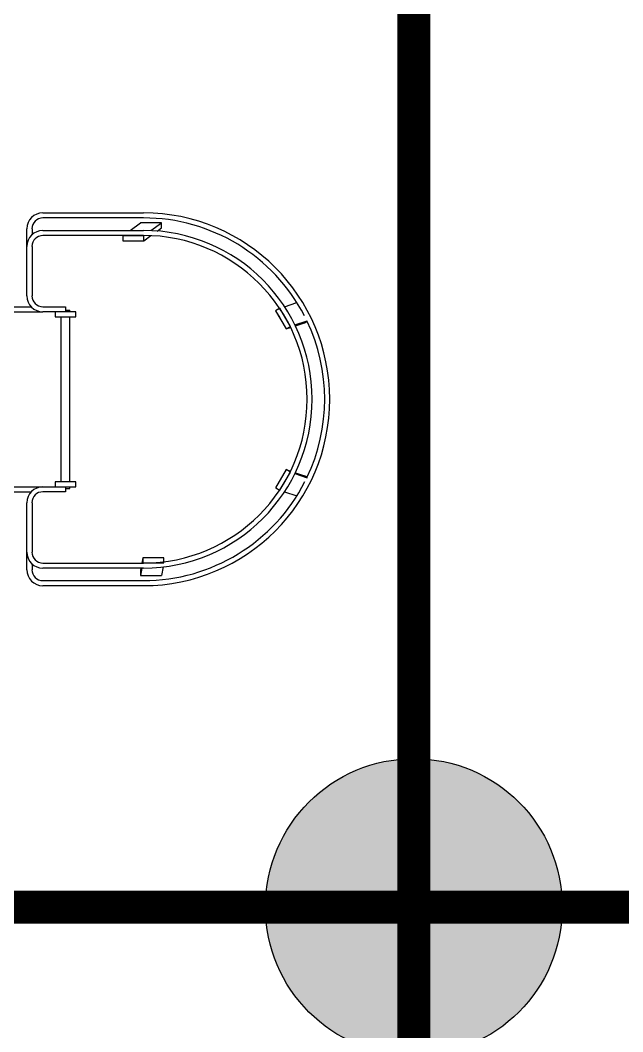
# Model space of a CAD drawing. Header units: inches. Extents: x 517790 to 538444, y 301815 to 302461.
# Drawn here: x 517891.223 to 517892.947, y 302333.666 to 302336.56 of the extents above; entities that cross this region are included whole.
import ezdxf

# ---------------------------------------------------------------- set-up
doc = ezdxf.new("R2010")
doc.units = ezdxf.units.IN
doc.header["$MEASUREMENT"] = 0
doc.layers.add('电气-接地设计-接地线', color=3, linetype='接地线')
doc.layers.add('硅胶总平面底图 工艺装置区', color=253, linetype='Continuous')
doc.styles.add('EESLTYPE', font='TXT.shx')
doc.linetypes.add('接地线', pattern='A,500,["/",EESLTYPE,S=200,R=0,X=0,Y=-100],-200,60,-200', length=960)

# ---------------------------------------------------------------- blocks, each defined once
blk = doc.blocks.new('PTJD2')
at = {"linetype": 'Continuous'}
blk.add_hatch(color=0, dxfattribs=at).paths.add_polyline_path([(150, 0, 1), (-150, 0, 1)])
at = {"color": 0, "linetype": 'Continuous'}
blk.add_circle((0, 0), 150, dxfattribs=at)

msp = doc.modelspace()

# ---------------------------------------------------------------- linework, layer by layer
at = {"layer": '电气-接地设计-接地线', "color": 1, "linetype": '接地线', "ltscale": 0.005, "const_width": 0.0944}
for points in [[(517892.3493, 302323.9227), (517892.3493, 302337.5871)], [(517892.3493, 302333.9405), (517892.3493, 302336.236)], [(517891.1883, 302334.0224), (517893.2449, 302334.0224)]]:
    msp.add_lwpolyline(points, dxfattribs=at)
at = {"layer": '硅胶总平面底图 工艺装置区', "color": 253, "linetype": 'Continuous', "lineweight": -3}
for p, q in [((517891.2874, 302336.0088), (517891.5752, 302336.0088)), ((517891.5752, 302335.9944), (517891.2874, 302335.9944)), ((517891.5375, 302335.9584), (517891.5668, 302335.98)), ((517891.6266, 302335.98), (517891.5668, 302335.98)), ((517891.5966, 302335.958), (517891.6266, 302335.98)), ((517891.6267, 302335.9656), (517891.6266, 302335.98)), ((517891.2419, 302335.9129), (517891.2419, 302335.9632)), ((517891.2563, 302335.9632), (517891.2563, 302335.9461)), ((517891.2874, 302335.9584), (517891.5752, 302335.9584)), ((517891.6146, 302335.9568), (517891.6267, 302335.9656)), ((517891.5752, 302335.944), (517891.2874, 302335.944)), ((517891.5765, 302335.9432), (517891.5166, 302335.9432)), ((517891.5166, 302335.9432), (517891.5166, 302335.9288)), ((517891.5166, 302335.9288), (517891.5765, 302335.9288)), ((517891.5167, 302335.9432), (517891.5179, 302335.944)), ((517891.5764, 302335.9432), (517891.5776, 302335.944)), ((517891.5765, 302335.9288), (517891.5966, 302335.9436)), ((517891.5765, 302335.9288), (517891.5765, 302335.9432)), ((517891.2419, 302335.7714), (517891.2419, 302335.9129)), ((517891.2563, 302335.9129), (517891.2563, 302335.7714)), ((517891.9791, 302335.7402), (517892.0142, 302335.7522)), ((517891.2023, 302335.7402), (517891.2542, 302335.7402)), ((517891.2023, 302335.7258), (517891.2874, 302335.7258)), ((517891.2874, 302335.7402), (517891.3522, 302335.7402)), ((517891.3222, 302335.7258), (517891.2874, 302335.7258)), ((517891.3222, 302335.7258), (517891.3222, 302335.7115)), ((517891.3821, 302335.7258), (517891.3222, 302335.7258)), ((517891.3522, 302335.7402), (517891.3522, 302335.7258)), ((517891.3522, 302335.7306), (517891.3642, 302335.7306)), ((517891.3642, 302335.7258), (517891.3642, 302335.7306)), ((517891.3821, 302335.7115), (517891.3821, 302335.7258)), ((517891.966, 302335.7357), (517891.9535, 302335.7285)), ((517891.9535, 302335.7285), (517891.9835, 302335.6766)), ((517891.9535, 302335.7285), (517891.9535, 302335.7284)), ((517891.9535, 302335.7284), (517891.9654, 302335.708)), ((517891.9651, 302335.7353), (517891.9604, 302335.7325)), ((517891.996, 302335.6838), (517891.966, 302335.7357)), ((517891.3222, 302335.7115), (517891.3821, 302335.7115)), ((517891.3402, 302335.2395), (517891.3402, 302335.7115)), ((517891.3642, 302335.2395), (517891.3642, 302335.7115)), ((517892.0087, 302335.6882), (517892.044, 302335.7003)), ((517892.01, 302335.6856), (517892.0364, 302335.6946)), ((517892.0364, 302335.6946), (517892.0436, 302335.6988)), ((517891.9835, 302335.6766), (517891.996, 302335.6838)), ((517891.9836, 302335.6766), (517891.9963, 302335.681)), ((517891.9836, 302335.6766), (517891.9891, 302335.6798)), ((517891.9836, 302335.6767), (517891.9836, 302335.6766)), ((517891.9835, 302335.2743), (517891.9535, 302335.2224)), ((517891.966, 302335.2152), (517891.996, 302335.2671)), ((517891.9833, 302335.2744), (517891.9706, 302335.252)), ((517891.9833, 302335.2744), (517891.9835, 302335.2743)), ((517891.9835, 302335.2743), (517891.9833, 302335.2744)), ((517891.9835, 302335.2743), (517891.9963, 302335.27)), ((517891.996, 302335.2671), (517891.9835, 302335.2743)), ((517891.9951, 302335.2676), (517891.9904, 302335.2703)), ((517892.0088, 302335.2628), (517892.0438, 302335.2509)), ((517892.01, 302335.2653), (517892.0361, 302335.2564)), ((517892.0436, 302335.2521), (517892.0361, 302335.2564)), ((517891.2023, 302335.2251), (517891.2874, 302335.2251)), ((517891.2874, 302335.2251), (517891.3222, 302335.2251)), ((517891.3222, 302335.2395), (517891.3222, 302335.2251)), ((517891.3821, 302335.2395), (517891.3222, 302335.2395)), ((517891.3222, 302335.2251), (517891.3821, 302335.2251)), ((517891.3522, 302335.2251), (517891.3522, 302335.2107)), ((517891.3642, 302335.2203), (517891.3642, 302335.2251)), ((517891.3821, 302335.2251), (517891.3821, 302335.2395)), ((517891.9535, 302335.2224), (517891.966, 302335.2152)), ((517891.9537, 302335.2223), (517891.9591, 302335.2192)), ((517891.9537, 302335.2223), (517891.9537, 302335.2223)), ((517891.2023, 302335.2107), (517891.2542, 302335.2107)), ((517891.3522, 302335.2107), (517891.2874, 302335.2107)), ((517891.3522, 302335.2203), (517891.3642, 302335.2203)), ((517891.9791, 302335.2107), (517892.0142, 302335.1988)), ((517891.2419, 302335.0381), (517891.2419, 302335.1795)), ((517891.2563, 302335.1795), (517891.2563, 302335.0381)), ((517891.2419, 302334.9877), (517891.2419, 302335.0381)), ((517891.5738, 302335.0222), (517891.5709, 302335.0069)), ((517891.6337, 302335.0222), (517891.5738, 302335.0222)), ((517891.5849, 302335.0222), (517891.5738, 302335.0222)), ((517891.5738, 302335.0222), (517891.5738, 302335.0078)), ((517891.5738, 302335.0222), (517891.5738, 302335.0222)), ((517891.6337, 302335.0078), (517891.6337, 302335.0222)), ((517891.2563, 302335.0048), (517891.2563, 302334.9877)), ((517891.2874, 302335.0069), (517891.5752, 302335.0069)), ((517891.5752, 302334.9925), (517891.2874, 302334.9925)), ((517891.5709, 302334.9925), (517891.5668, 302334.9709)), ((517891.5681, 302334.9925), (517891.5668, 302334.9853)), ((517891.5738, 302335.0078), (517891.5736, 302335.0069)), ((517891.5738, 302335.0078), (517891.6337, 302335.0078)), ((517891.6315, 302334.9958), (517891.6267, 302334.9709)), ((517891.5668, 302334.9853), (517891.5668, 302334.9709)), ((517891.5668, 302334.9709), (517891.6267, 302334.9709)), ((517891.2874, 302334.9565), (517891.5752, 302334.9565)), ((517891.5752, 302334.9421), (517891.2874, 302334.9421))]:
    msp.add_line(p, q, dxfattribs=at)
for centre, radius, start, end in [((517891.2874, 302335.9632), 0.0456, 90, 180), ((517891.5752, 302335.4755), 0.5333, 270, 90), ((517891.2874, 302335.9632), 0.0312, 90, 180), ((517891.5752, 302335.4755), 0.5189, 27.361, 90), ((517891.2874, 302335.9129), 0.0456, 90, 180), ((517891.5752, 302335.4755), 0.483, 270, 90), ((517891.2874, 302335.9129), 0.0312, 90, 180), ((517891.5752, 302335.4755), 0.4686, 270, 90), ((517891.2874, 302335.7714), 0.0456, 180, 270), ((517891.2874, 302335.7714), 0.0312, 180, 270), ((517891.5752, 302335.4755), 0.5189, 334.4014, 25.6053), ((517891.2874, 302335.1795), 0.0456, 90, 180), ((517891.5752, 302335.4755), 0.5189, 270, 332.9757), ((517891.2874, 302335.1795), 0.0312, 90, 180), ((517891.2874, 302335.0381), 0.0456, 180, 270), ((517891.2874, 302335.0381), 0.0312, 180, 270), ((517891.2874, 302334.9877), 0.0456, 180, 270), ((517891.2874, 302334.9877), 0.0312, 180, 270)]:
    msp.add_arc(centre, radius, start, end, dxfattribs=at)

# ---------------------------------------------------------------- block references
at = {"layer": '电气-接地设计-接地线', "color": 1, "xscale": 0.002831987834461186, "yscale": 0.002831987834461186, "zscale": 0.000943995944820395}
msp.add_blockref('PTJD2', (517892.3493, 302334.0224), dxfattribs=at)

doc.saveas('drawing.dxf')
